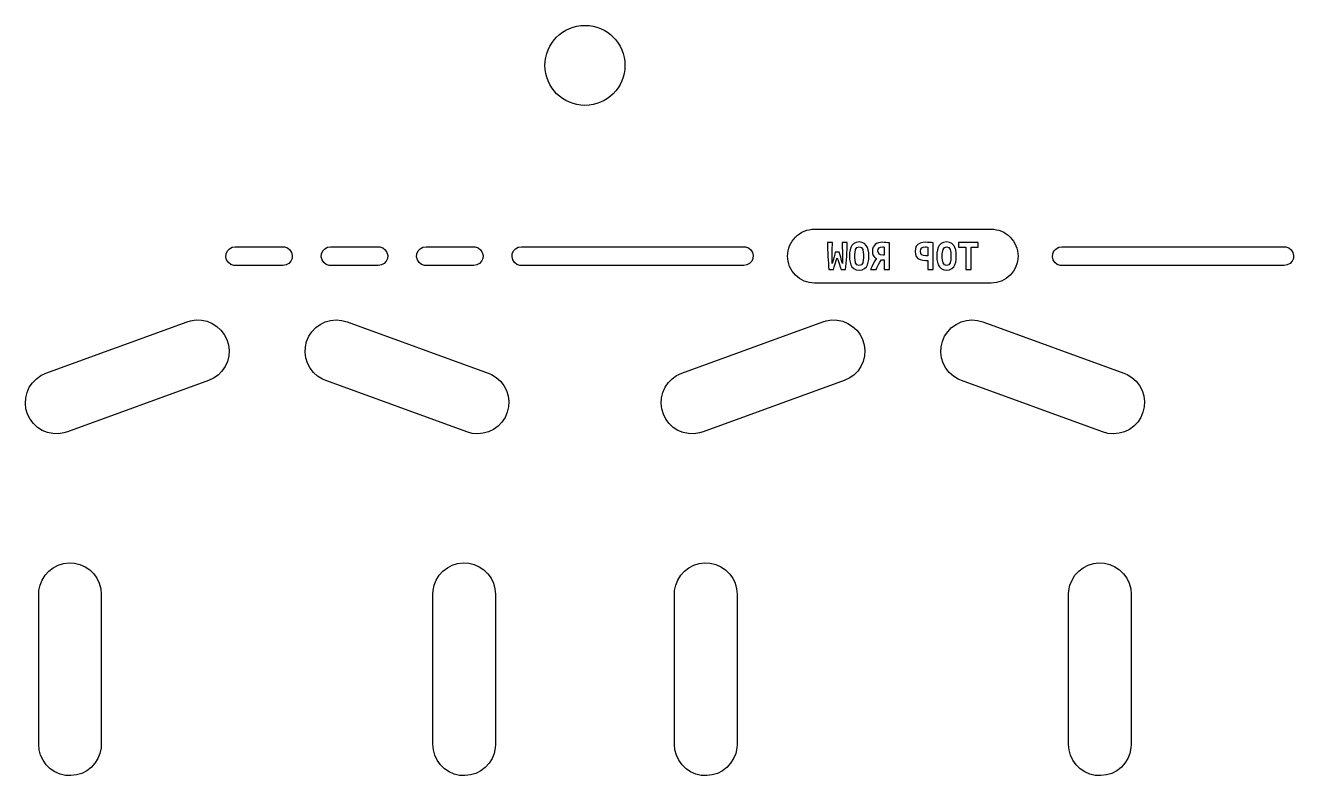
# Model space of a CAD drawing. Extents: x 15 to 417, y -164 to -100.
# Drawn here: x 66.5 to 117.2, y -131.2 to -101.3 of the extents above; entities that cross this region are included whole.
import ezdxf

# ---------------------------------------------------------------- set-up
doc = ezdxf.new("R2010")
doc.units = 0
doc.layers.add('BLACK', color=7, linetype='CONTINUOUS')

msp = doc.modelspace()

# ---------------------------------------------------------------- linework, layer by layer
at = {"layer": 'BLACK', "linetype": 'CONTINUOUS'}
for p, q in [((97.7608, -109.46), (97.8633, -109.434)), ((97.8633, -109.434), (97.9678, -109.419)), ((97.9678, -109.419), (98.0733, -109.413)), ((98.0733, -109.413), (105.127, -109.413)), ((105.127, -109.413), (105.232, -109.419)), ((105.232, -109.419), (105.337, -109.434)), ((105.337, -109.434), (105.439, -109.46)), ((97.1238, -109.982), (97.1781, -109.892)), ((97.1781, -109.892), (97.2411, -109.807)), ((97.2411, -109.807), (97.312, -109.729)), ((97.312, -109.729), (97.3903, -109.658)), ((97.3903, -109.658), (97.4752, -109.595)), ((97.4752, -109.595), (97.5658, -109.54)), ((97.5658, -109.54), (97.6613, -109.495)), ((97.6613, -109.495), (97.7608, -109.46)), ((98.785, -109.95), (98.586, -109.95)), ((98.586, -109.95), (98.5912, -110.085)), ((98.7846, -110.055), (98.785, -109.95)), ((99.3788, -109.95), (99.1797, -109.95)), ((99.1797, -109.95), (99.1814, -110.055)), ((99.3748, -110.084), (99.3788, -109.95)), ((99.7387, -109.942), (99.6421, -109.989)), ((99.8555, -109.926), (99.7387, -109.942)), ((99.9688, -109.942), (99.8555, -109.926)), ((100.064, -109.989), (99.9688, -109.942)), ((100.703, -109.943), (100.624, -109.959)), ((100.791, -109.938), (100.703, -109.943)), ((100.853, -109.94), (100.791, -109.938)), ((100.926, -109.944), (100.853, -109.94)), ((101.002, -109.953), (100.926, -109.944)), ((101.071, -109.966), (101.002, -109.953)), ((102.393, -109.948), (102.287, -109.976)), ((102.52, -109.938), (102.393, -109.948)), ((102.588, -109.94), (102.52, -109.938)), ((102.667, -109.944), (102.588, -109.94)), ((102.746, -109.952), (102.667, -109.944)), ((102.817, -109.964), (102.746, -109.952)), ((103.231, -109.942), (103.135, -109.989)), ((103.348, -109.926), (103.231, -109.942)), ((103.461, -109.942), (103.348, -109.926)), ((103.557, -109.989), (103.461, -109.942)), ((104.614, -109.95), (103.828, -109.95)), ((103.828, -109.95), (103.828, -110.129)), ((104.614, -110.129), (104.614, -109.95)), ((105.439, -109.46), (105.539, -109.495)), ((105.539, -109.495), (105.634, -109.54)), ((105.634, -109.54), (105.725, -109.595)), ((105.725, -109.595), (105.81, -109.658)), ((105.81, -109.658), (105.888, -109.729)), ((105.888, -109.729), (105.959, -109.807)), ((105.959, -109.807), (106.022, -109.892)), ((106.022, -109.892), (106.076, -109.982)), ((74.5562, -110.519), (74.5668, -110.397)), ((74.5668, -110.397), (74.6166, -110.284)), ((74.6166, -110.284), (74.7002, -110.194)), ((74.7002, -110.194), (74.8085, -110.135)), ((74.8085, -110.135), (74.93, -110.115)), ((74.93, -110.115), (76.835, -110.115)), ((76.835, -110.115), (76.8995, -110.121)), ((76.8995, -110.121), (77.0157, -110.161)), ((77.0157, -110.161), (77.1124, -110.238)), ((77.1124, -110.238), (77.1792, -110.341)), ((77.1792, -110.341), (77.2088, -110.461)), ((77.2088, -110.461), (77.1982, -110.583)), ((78.3662, -110.519), (78.3768, -110.397)), ((78.3768, -110.397), (78.4266, -110.284)), ((78.4266, -110.284), (78.5102, -110.194)), ((78.5102, -110.194), (78.6185, -110.135)), ((78.6185, -110.135), (78.74, -110.115)), ((78.74, -110.115), (80.645, -110.115)), ((80.645, -110.115), (80.7095, -110.121)), ((80.7095, -110.121), (80.8257, -110.161)), ((80.8257, -110.161), (80.9224, -110.238)), ((80.9224, -110.238), (80.9892, -110.341)), ((80.9892, -110.341), (81.0188, -110.461)), ((81.0188, -110.461), (81.0082, -110.583)), ((82.1762, -110.519), (82.1868, -110.397)), ((82.1868, -110.397), (82.2366, -110.284)), ((82.2366, -110.284), (82.3202, -110.194)), ((82.3202, -110.194), (82.4285, -110.135)), ((82.4285, -110.135), (82.55, -110.115)), ((82.55, -110.115), (84.455, -110.115)), ((84.455, -110.115), (84.5195, -110.121)), ((84.5195, -110.121), (84.6357, -110.161)), ((84.6357, -110.161), (84.7324, -110.238)), ((84.7324, -110.238), (84.7992, -110.341)), ((84.7992, -110.341), (84.8288, -110.461)), ((84.8288, -110.461), (84.8182, -110.583)), ((85.9862, -110.519), (85.9968, -110.397)), ((85.9968, -110.397), (86.0466, -110.284)), ((86.0466, -110.284), (86.1302, -110.194)), ((86.1302, -110.194), (86.2385, -110.135)), ((86.2385, -110.135), (86.36, -110.115)), ((86.36, -110.115), (95.25, -110.115)), ((95.25, -110.115), (95.3145, -110.121)), ((95.3145, -110.121), (95.4307, -110.161)), ((95.4307, -110.161), (95.5274, -110.238)), ((95.5274, -110.238), (95.5942, -110.341)), ((95.5942, -110.341), (95.6238, -110.461)), ((95.6238, -110.461), (95.6132, -110.583)), ((96.9967, -110.49), (97.0019, -110.384)), ((97.0019, -110.384), (97.0174, -110.28)), ((97.0174, -110.28), (97.043, -110.177)), ((97.043, -110.177), (97.0786, -110.078)), ((97.0786, -110.078), (97.1238, -109.982)), ((98.5912, -110.085), (98.5964, -110.224)), ((98.5964, -110.224), (98.6021, -110.364)), ((98.6021, -110.364), (98.6087, -110.503)), ((98.7781, -110.491), (98.7798, -110.383)), ((98.7798, -110.383), (98.7816, -110.275)), ((98.7816, -110.275), (98.7833, -110.164)), ((98.7833, -110.164), (98.7846, -110.055)), ((98.8811, -110.415), (98.8505, -110.523)), ((98.902, -110.333), (98.8811, -110.415)), ((99.0592, -110.333), (98.902, -110.333)), ((99.0837, -110.418), (99.0592, -110.333)), ((99.1177, -110.537), (99.0837, -110.418)), ((99.1814, -110.055), (99.1832, -110.163)), ((99.1832, -110.163), (99.1849, -110.273)), ((99.1849, -110.273), (99.1867, -110.383)), ((99.1867, -110.383), (99.1884, -110.49)), ((99.3569, -110.501), (99.3641, -110.362)), ((99.3641, -110.362), (99.37, -110.222)), ((99.37, -110.222), (99.3748, -110.084)), ((99.4723, -110.359), (99.4661, -110.49)), ((99.491, -110.245), (99.4723, -110.359)), ((99.5221, -110.148), (99.491, -110.245)), ((99.5656, -110.068), (99.5221, -110.148)), ((99.6421, -109.989), (99.5656, -110.068)), ((99.6844, -110.49), (99.6859, -110.414)), ((99.6859, -110.414), (99.6905, -110.342)), ((99.6905, -110.342), (99.7149, -110.223)), ((99.7149, -110.223), (99.7664, -110.142)), ((99.7664, -110.142), (99.8555, -110.113)), ((99.8555, -110.113), (99.9446, -110.142)), ((99.9446, -110.142), (99.9961, -110.224)), ((99.9961, -110.224), (100.021, -110.343)), ((100.021, -110.343), (100.025, -110.414)), ((100.025, -110.414), (100.027, -110.49)), ((100.142, -110.068), (100.064, -109.989)), ((100.187, -110.148), (100.142, -110.068)), ((100.219, -110.245), (100.187, -110.148)), ((100.238, -110.359), (100.219, -110.245)), ((100.245, -110.49), (100.238, -110.359)), ((100.39, -110.208), (100.383, -110.293)), ((100.383, -110.293), (100.392, -110.383)), ((100.412, -110.135), (100.39, -110.208)), ((100.392, -110.383), (100.421, -110.464)), ((100.495, -110.024), (100.412, -110.135)), ((100.554, -109.986), (100.495, -110.024)), ((100.624, -109.959), (100.554, -109.986)), ((100.601, -110.291), (100.614, -110.217)), ((100.65, -110.412), (100.601, -110.291)), ((100.614, -110.217), (100.654, -110.165)), ((100.714, -110.444), (100.65, -110.412)), ((100.654, -110.165), (100.714, -110.135)), ((100.714, -110.135), (100.791, -110.125)), ((100.809, -110.455), (100.714, -110.444)), ((100.791, -110.125), (100.821, -110.126)), ((100.856, -110.455), (100.809, -110.455)), ((100.821, -110.126), (100.856, -110.13)), ((100.856, -110.13), (100.856, -110.455)), ((101.071, -111.031), (101.071, -109.966)), ((102.1, -110.184), (102.087, -110.3)), ((102.087, -110.3), (102.1, -110.417)), ((102.138, -110.091), (102.1, -110.184)), ((102.1, -110.417), (102.138, -110.51)), ((102.201, -110.023), (102.138, -110.091)), ((102.287, -109.976), (102.201, -110.023)), ((102.307, -110.298), (102.32, -110.217)), ((102.32, -110.383), (102.307, -110.298)), ((102.32, -110.217), (102.359, -110.164)), ((102.36, -110.438), (102.32, -110.383)), ((102.359, -110.164), (102.419, -110.135)), ((102.425, -110.469), (102.36, -110.438)), ((102.419, -110.135), (102.496, -110.125)), ((102.496, -110.125), (102.549, -110.126)), ((102.549, -110.126), (102.602, -110.13)), ((102.602, -110.13), (102.602, -110.48)), ((102.817, -111.031), (102.817, -109.964)), ((102.965, -110.359), (102.959, -110.49)), ((102.983, -110.245), (102.965, -110.359)), ((103.015, -110.148), (102.983, -110.245)), ((103.058, -110.068), (103.015, -110.148)), ((103.135, -109.989), (103.058, -110.068)), ((103.177, -110.49), (103.178, -110.414)), ((103.178, -110.414), (103.183, -110.342)), ((103.183, -110.342), (103.207, -110.223)), ((103.207, -110.223), (103.259, -110.142)), ((103.259, -110.142), (103.348, -110.113)), ((103.348, -110.113), (103.437, -110.142)), ((103.437, -110.142), (103.489, -110.224)), ((103.489, -110.224), (103.513, -110.343)), ((103.513, -110.343), (103.518, -110.414)), ((103.518, -110.414), (103.519, -110.49)), ((103.634, -110.068), (103.557, -109.989)), ((103.679, -110.148), (103.634, -110.068)), ((103.712, -110.245), (103.679, -110.148)), ((103.731, -110.359), (103.712, -110.245)), ((103.737, -110.49), (103.731, -110.359)), ((103.828, -110.129), (104.113, -110.129)), ((104.113, -110.129), (104.113, -111.031)), ((104.329, -111.031), (104.329, -110.129)), ((104.329, -110.129), (104.614, -110.129)), ((106.076, -109.982), (106.121, -110.078)), ((106.121, -110.078), (106.157, -110.177)), ((106.157, -110.177), (106.183, -110.28)), ((106.183, -110.28), (106.198, -110.384)), ((106.198, -110.384), (106.203, -110.49)), ((107.576, -110.519), (107.587, -110.397)), ((107.587, -110.397), (107.637, -110.284)), ((107.637, -110.284), (107.72, -110.194)), ((107.72, -110.194), (107.829, -110.135)), ((107.829, -110.135), (107.95, -110.115)), ((107.95, -110.115), (116.84, -110.115)), ((116.84, -110.115), (116.904, -110.121)), ((116.904, -110.121), (117.021, -110.161)), ((117.021, -110.161), (117.117, -110.238)), ((117.117, -110.238), (117.184, -110.341)), ((117.184, -110.341), (117.214, -110.461)), ((117.214, -110.461), (117.203, -110.583)), ((74.5858, -110.639), (74.5562, -110.519)), ((74.6526, -110.742), (74.5858, -110.639)), ((74.7493, -110.819), (74.6526, -110.742)), ((74.8655, -110.859), (74.7493, -110.819)), ((74.93, -110.865), (74.8655, -110.859)), ((76.835, -110.865), (74.93, -110.865)), ((76.9565, -110.845), (76.835, -110.865)), ((77.0648, -110.786), (76.9565, -110.845)), ((77.1484, -110.696), (77.0648, -110.786)), ((77.1982, -110.583), (77.1484, -110.696)), ((78.3958, -110.639), (78.3662, -110.519)), ((78.4626, -110.742), (78.3958, -110.639)), ((78.5593, -110.819), (78.4626, -110.742)), ((78.6755, -110.859), (78.5593, -110.819)), ((78.74, -110.865), (78.6755, -110.859)), ((80.645, -110.865), (78.74, -110.865)), ((80.7665, -110.845), (80.645, -110.865)), ((80.8748, -110.786), (80.7665, -110.845)), ((80.9584, -110.696), (80.8748, -110.786)), ((81.0082, -110.583), (80.9584, -110.696)), ((82.2058, -110.639), (82.1762, -110.519)), ((82.2726, -110.742), (82.2058, -110.639)), ((82.3693, -110.819), (82.2726, -110.742)), ((82.4855, -110.859), (82.3693, -110.819)), ((82.55, -110.865), (82.4855, -110.859)), ((84.455, -110.865), (82.55, -110.865)), ((84.5765, -110.845), (84.455, -110.865)), ((84.6848, -110.786), (84.5765, -110.845)), ((84.7684, -110.696), (84.6848, -110.786)), ((84.8182, -110.583), (84.7684, -110.696)), ((86.0158, -110.639), (85.9862, -110.519)), ((86.0826, -110.742), (86.0158, -110.639)), ((86.1793, -110.819), (86.0826, -110.742)), ((86.2955, -110.859), (86.1793, -110.819)), ((86.36, -110.865), (86.2955, -110.859)), ((95.25, -110.865), (86.36, -110.865)), ((95.3715, -110.845), (95.25, -110.865)), ((95.4798, -110.786), (95.3715, -110.845)), ((95.5634, -110.696), (95.4798, -110.786)), ((95.6132, -110.583), (95.5634, -110.696)), ((97.0019, -110.596), (96.9967, -110.49)), ((97.0174, -110.7), (97.0019, -110.596)), ((97.043, -110.803), (97.0174, -110.7)), ((97.0786, -110.902), (97.043, -110.803)), ((97.1238, -110.998), (97.0786, -110.902)), ((98.6087, -110.503), (98.6163, -110.641)), ((98.6163, -110.641), (98.6253, -110.776)), ((98.6253, -110.776), (98.6355, -110.907)), ((98.6355, -110.907), (98.6471, -111.031)), ((98.8139, -110.651), (98.7746, -110.79)), ((98.7746, -110.79), (98.775, -110.696)), ((98.775, -110.696), (98.7763, -110.596)), ((98.7763, -110.596), (98.7781, -110.491)), ((98.8505, -110.523), (98.8139, -110.651)), ((98.8252, -111.031), (98.8636, -110.917)), ((98.8636, -110.917), (98.902, -110.795)), ((98.902, -110.795), (98.9405, -110.671)), ((98.9405, -110.671), (98.9789, -110.553)), ((98.9789, -110.553), (99.0182, -110.668)), ((99.0182, -110.668), (99.0592, -110.792)), ((99.0592, -110.792), (99.0994, -110.917)), ((99.0994, -110.917), (99.136, -111.031)), ((99.1561, -110.668), (99.1177, -110.537)), ((99.1919, -110.79), (99.1561, -110.668)), ((99.1884, -110.49), (99.1902, -110.596)), ((99.1902, -110.596), (99.1915, -110.696)), ((99.1915, -110.696), (99.1919, -110.79)), ((99.3142, -111.031), (99.3273, -110.907)), ((99.3273, -110.907), (99.3386, -110.776)), ((99.3386, -110.776), (99.3484, -110.639)), ((99.3484, -110.639), (99.3569, -110.501)), ((99.4661, -110.49), (99.4724, -110.621)), ((99.4724, -110.621), (99.4914, -110.735)), ((99.4914, -110.735), (99.5231, -110.832)), ((99.5231, -110.832), (99.5674, -110.912)), ((99.5674, -110.912), (99.6442, -110.991)), ((99.6859, -110.566), (99.6844, -110.49)), ((99.6905, -110.637), (99.6859, -110.566)), ((99.7149, -110.756), (99.6905, -110.637)), ((99.7673, -110.838), (99.7149, -110.756)), ((99.8555, -110.867), (99.7673, -110.838)), ((99.9446, -110.838), (99.8555, -110.867)), ((99.9961, -110.757), (99.9446, -110.838)), ((100.021, -110.638), (99.9961, -110.757)), ((100.025, -110.566), (100.021, -110.638)), ((100.027, -110.49), (100.025, -110.566)), ((100.068, -110.991), (100.145, -110.912)), ((100.145, -110.912), (100.188, -110.832)), ((100.188, -110.832), (100.22, -110.735)), ((100.22, -110.735), (100.239, -110.621)), ((100.239, -110.621), (100.245, -110.49)), ((100.361, -110.917), (100.311, -111.031)), ((100.421, -110.796), (100.361, -110.917)), ((100.421, -110.464), (100.472, -110.531)), ((100.486, -110.681), (100.421, -110.796)), ((100.472, -110.531), (100.549, -110.581)), ((100.549, -110.581), (100.486, -110.681)), ((100.537, -111.031), (100.58, -110.929)), ((100.58, -110.929), (100.63, -110.83)), ((100.63, -110.83), (100.685, -110.732)), ((100.685, -110.732), (100.744, -110.633)), ((100.744, -110.633), (100.856, -110.633)), ((100.856, -110.633), (100.856, -111.031)), ((102.138, -110.51), (102.202, -110.58)), ((102.202, -110.58), (102.288, -110.628)), ((102.288, -110.628), (102.396, -110.657)), ((102.396, -110.657), (102.526, -110.666)), ((102.515, -110.48), (102.425, -110.469)), ((102.602, -110.48), (102.515, -110.48)), ((102.526, -110.666), (102.602, -110.666)), ((102.602, -110.666), (102.602, -111.031)), ((102.959, -110.49), (102.965, -110.621)), ((102.965, -110.621), (102.984, -110.735)), ((102.984, -110.735), (103.016, -110.832)), ((103.016, -110.832), (103.06, -110.912)), ((103.06, -110.912), (103.137, -110.991)), ((103.178, -110.566), (103.177, -110.49)), ((103.183, -110.637), (103.178, -110.566)), ((103.207, -110.756), (103.183, -110.637)), ((103.26, -110.838), (103.207, -110.756)), ((103.348, -110.867), (103.26, -110.838)), ((103.437, -110.838), (103.348, -110.867)), ((103.489, -110.757), (103.437, -110.838)), ((103.513, -110.638), (103.489, -110.757)), ((103.518, -110.566), (103.513, -110.638)), ((103.519, -110.49), (103.518, -110.566)), ((103.56, -110.991), (103.637, -110.912)), ((103.637, -110.912), (103.681, -110.832)), ((103.681, -110.832), (103.712, -110.735)), ((103.712, -110.735), (103.731, -110.621)), ((103.731, -110.621), (103.737, -110.49)), ((106.121, -110.902), (106.076, -110.998)), ((106.157, -110.803), (106.121, -110.902)), ((106.183, -110.7), (106.157, -110.803)), ((106.198, -110.596), (106.183, -110.7)), ((106.203, -110.49), (106.198, -110.596)), ((107.606, -110.639), (107.576, -110.519)), ((107.673, -110.742), (107.606, -110.639)), ((107.769, -110.819), (107.673, -110.742)), ((107.886, -110.859), (107.769, -110.819)), ((107.95, -110.865), (107.886, -110.859)), ((116.84, -110.865), (107.95, -110.865)), ((116.961, -110.845), (116.84, -110.865)), ((117.07, -110.786), (116.961, -110.845)), ((117.153, -110.696), (117.07, -110.786)), ((117.203, -110.583), (117.153, -110.696)), ((97.1781, -111.088), (97.1238, -110.998)), ((97.2411, -111.173), (97.1781, -111.088)), ((97.312, -111.251), (97.2411, -111.173)), ((97.3903, -111.322), (97.312, -111.251)), ((97.4752, -111.385), (97.3903, -111.322)), ((97.5658, -111.44), (97.4752, -111.385)), ((97.6613, -111.485), (97.5658, -111.44)), ((98.6471, -111.031), (98.8252, -111.031)), ((99.136, -111.031), (99.3142, -111.031)), ((99.6442, -110.991), (99.7397, -111.038)), ((99.7397, -111.038), (99.8537, -111.054)), ((99.8537, -111.054), (99.9707, -111.038)), ((99.9707, -111.038), (100.068, -110.991)), ((100.311, -111.031), (100.537, -111.031)), ((100.856, -111.031), (101.071, -111.031)), ((102.602, -111.031), (102.817, -111.031)), ((103.137, -110.991), (103.232, -111.038)), ((103.232, -111.038), (103.346, -111.054)), ((103.346, -111.054), (103.463, -111.038)), ((103.463, -111.038), (103.56, -110.991)), ((104.113, -111.031), (104.329, -111.031)), ((105.634, -111.44), (105.539, -111.485)), ((105.725, -111.385), (105.634, -111.44)), ((105.81, -111.322), (105.725, -111.385)), ((105.888, -111.251), (105.81, -111.322)), ((105.959, -111.173), (105.888, -111.251)), ((106.022, -111.088), (105.959, -111.173)), ((106.076, -110.998), (106.022, -111.088)), ((97.7608, -111.52), (97.6613, -111.485)), ((97.8633, -111.546), (97.7608, -111.52)), ((97.9678, -111.561), (97.8633, -111.546)), ((98.0733, -111.567), (97.9678, -111.561)), ((105.127, -111.567), (98.0733, -111.567)), ((105.232, -111.561), (105.127, -111.567)), ((105.337, -111.546), (105.232, -111.561)), ((105.439, -111.52), (105.337, -111.546)), ((105.539, -111.485), (105.439, -111.52)), ((67.3654, -115.167), (73.0036, -113.115)), ((73.0036, -113.115), (73.1414, -113.074)), ((73.1414, -113.074), (73.3613, -113.042)), ((73.3613, -113.042), (73.5834, -113.049)), ((73.5834, -113.049), (73.8007, -113.096)), ((73.8007, -113.096), (74.0063, -113.18)), ((74.0063, -113.18), (74.1938, -113.3)), ((74.1938, -113.3), (74.3571, -113.45)), ((74.3571, -113.45), (74.4911, -113.628)), ((77.992, -113.51), (78.1456, -113.349)), ((78.1456, -113.349), (78.3251, -113.218)), ((78.3251, -113.218), (78.525, -113.121)), ((78.525, -113.121), (78.739, -113.061)), ((78.739, -113.061), (78.9602, -113.04)), ((78.9602, -113.04), (79.1817, -113.058)), ((79.1817, -113.058), (79.3964, -113.115)), ((79.3964, -113.115), (85.0346, -115.167)), ((92.7654, -115.167), (98.4036, -113.115)), ((98.4036, -113.115), (98.5414, -113.074)), ((98.5414, -113.074), (98.7613, -113.042)), ((98.7613, -113.042), (98.9834, -113.049)), ((98.9834, -113.049), (99.2007, -113.096)), ((99.2007, -113.096), (99.4063, -113.18)), ((99.4063, -113.18), (99.5938, -113.3)), ((99.5938, -113.3), (99.7571, -113.45)), ((99.7571, -113.45), (99.8911, -113.628)), ((103.392, -113.51), (103.546, -113.349)), ((103.546, -113.349), (103.725, -113.218)), ((103.725, -113.218), (103.925, -113.121)), ((103.925, -113.121), (104.139, -113.061)), ((104.139, -113.061), (104.36, -113.04)), ((104.36, -113.04), (104.582, -113.058)), ((104.582, -113.058), (104.796, -113.115)), ((104.796, -113.115), (110.435, -115.167)), ((74.4911, -113.628), (74.5917, -113.826)), ((74.5917, -113.826), (74.6555, -114.039)), ((77.7311, -114.116), (77.7815, -113.9)), ((77.7815, -113.9), (77.8694, -113.695)), ((77.8694, -113.695), (77.992, -113.51)), ((99.8911, -113.628), (99.9917, -113.826)), ((99.9917, -113.826), (100.056, -114.039)), ((103.131, -114.116), (103.181, -113.9)), ((103.181, -113.9), (103.269, -113.695)), ((103.269, -113.695), (103.392, -113.51)), ((74.6664, -114.481), (74.613, -114.697)), ((74.6555, -114.039), (74.6807, -114.259)), ((74.6807, -114.259), (74.6664, -114.481)), ((77.7198, -114.338), (77.7311, -114.116)), ((77.7481, -114.558), (77.7198, -114.338)), ((100.066, -114.481), (100.013, -114.697)), ((100.056, -114.039), (100.081, -114.259)), ((100.081, -114.259), (100.066, -114.481)), ((103.12, -114.338), (103.131, -114.116)), ((103.148, -114.558), (103.12, -114.338)), ((74.5222, -114.9), (74.397, -115.083)), ((74.613, -114.697), (74.5222, -114.9)), ((77.8149, -114.77), (77.7481, -114.558)), ((77.9182, -114.967), (77.8149, -114.77)), ((78.0547, -115.142), (77.9182, -114.967)), ((99.9222, -114.9), (99.797, -115.083)), ((100.013, -114.697), (99.9222, -114.9)), ((103.215, -114.77), (103.148, -114.558)), ((103.318, -114.967), (103.215, -114.77)), ((103.455, -115.142), (103.318, -114.967)), ((66.827, -115.549), (66.9828, -115.39)), ((66.9828, -115.39), (67.1641, -115.262)), ((67.1641, -115.262), (67.3654, -115.167)), ((73.8586, -115.465), (68.2204, -117.517)), ((74.0599, -115.37), (73.8586, -115.465)), ((74.2412, -115.242), (74.0599, -115.37)), ((74.397, -115.083), (74.2412, -115.242)), ((78.2201, -115.291), (78.0547, -115.142)), ((78.4092, -115.408), (78.2201, -115.291)), ((78.5414, -115.465), (78.4092, -115.408)), ((84.1796, -117.517), (78.5414, -115.465)), ((85.0346, -115.167), (85.1668, -115.224)), ((85.1668, -115.224), (85.3559, -115.341)), ((85.3559, -115.341), (85.5213, -115.49)), ((85.5213, -115.49), (85.6578, -115.665)), ((92.227, -115.549), (92.3828, -115.39)), ((92.3828, -115.39), (92.5641, -115.262)), ((92.5641, -115.262), (92.7654, -115.167)), ((99.2586, -115.465), (93.6204, -117.517)), ((99.4599, -115.37), (99.2586, -115.465)), ((99.6412, -115.242), (99.4599, -115.37)), ((99.797, -115.083), (99.6412, -115.242)), ((103.62, -115.291), (103.455, -115.142)), ((103.809, -115.408), (103.62, -115.291)), ((103.941, -115.465), (103.809, -115.408)), ((109.58, -117.517), (103.941, -115.465)), ((110.435, -115.167), (110.567, -115.224)), ((110.567, -115.224), (110.756, -115.341)), ((110.756, -115.341), (110.921, -115.49)), ((110.921, -115.49), (111.058, -115.665)), ((66.5576, -116.151), (66.611, -115.935)), ((66.611, -115.935), (66.7018, -115.732)), ((66.7018, -115.732), (66.827, -115.549)), ((85.6578, -115.665), (85.7611, -115.862)), ((85.7611, -115.862), (85.8279, -116.074)), ((91.9576, -116.151), (92.011, -115.935)), ((92.011, -115.935), (92.1018, -115.732)), ((92.1018, -115.732), (92.227, -115.549)), ((111.058, -115.665), (111.161, -115.862)), ((111.161, -115.862), (111.228, -116.074)), ((66.5433, -116.373), (66.5576, -116.151)), ((66.5685, -116.593), (66.5433, -116.373)), ((85.8449, -116.516), (85.7945, -116.732)), ((85.8279, -116.074), (85.8562, -116.294)), ((85.8562, -116.294), (85.8449, -116.516)), ((91.9433, -116.373), (91.9576, -116.151)), ((91.9685, -116.593), (91.9433, -116.373)), ((111.245, -116.516), (111.195, -116.732)), ((111.228, -116.074), (111.256, -116.294)), ((111.256, -116.294), (111.245, -116.516)), ((66.6323, -116.806), (66.5685, -116.593)), ((66.7329, -117.004), (66.6323, -116.806)), ((66.8669, -117.182), (66.7329, -117.004)), ((85.7066, -116.937), (85.584, -117.122)), ((85.7945, -116.732), (85.7066, -116.937)), ((92.0323, -116.806), (91.9685, -116.593)), ((92.1329, -117.004), (92.0323, -116.806)), ((92.2669, -117.182), (92.1329, -117.004)), ((111.107, -116.937), (110.984, -117.122)), ((111.195, -116.732), (111.107, -116.937)), ((67.0302, -117.332), (66.8669, -117.182)), ((67.2177, -117.452), (67.0302, -117.332)), ((67.4233, -117.536), (67.2177, -117.452)), ((67.6406, -117.583), (67.4233, -117.536)), ((68.2204, -117.517), (68.0826, -117.558)), ((84.3943, -117.574), (84.1796, -117.517)), ((85.051, -117.511), (84.837, -117.571)), ((85.2509, -117.414), (85.051, -117.511)), ((85.4304, -117.283), (85.2509, -117.414)), ((85.584, -117.122), (85.4304, -117.283)), ((92.4302, -117.332), (92.2669, -117.182)), ((92.6177, -117.452), (92.4302, -117.332)), ((92.8233, -117.536), (92.6177, -117.452)), ((93.0406, -117.583), (92.8233, -117.536)), ((93.6204, -117.517), (93.4826, -117.558)), ((109.794, -117.574), (109.58, -117.517)), ((110.451, -117.511), (110.237, -117.571)), ((110.651, -117.414), (110.451, -117.511)), ((110.83, -117.283), (110.651, -117.414)), ((110.984, -117.122), (110.83, -117.283)), ((67.8627, -117.59), (67.6406, -117.583)), ((68.0826, -117.558), (67.8627, -117.59)), ((84.6158, -117.592), (84.3943, -117.574)), ((84.837, -117.571), (84.6158, -117.592)), ((93.2627, -117.59), (93.0406, -117.583)), ((93.4826, -117.558), (93.2627, -117.59)), ((110.016, -117.592), (109.794, -117.574)), ((110.237, -117.571), (110.016, -117.592)), ((67.3303, -123.244), (67.4799, -123.08)), ((67.4799, -123.08), (67.6562, -122.945)), ((67.6562, -122.945), (67.8537, -122.843)), ((67.8537, -122.843), (68.0661, -122.777)), ((68.0661, -122.777), (68.2867, -122.751)), ((68.2867, -122.751), (68.5086, -122.763)), ((68.5086, -122.763), (68.7247, -122.815)), ((68.7247, -122.815), (68.9282, -122.905)), ((68.9282, -122.905), (69.1127, -123.029)), ((69.1127, -123.029), (69.2722, -123.183)), ((83.0783, -123.244), (83.2279, -123.08)), ((83.2279, -123.08), (83.4042, -122.945)), ((83.4042, -122.945), (83.6017, -122.843)), ((83.6017, -122.843), (83.8141, -122.777)), ((83.8141, -122.777), (84.0347, -122.751)), ((84.0347, -122.751), (84.2566, -122.763)), ((84.2566, -122.763), (84.4727, -122.815)), ((84.4727, -122.815), (84.6762, -122.905)), ((84.6762, -122.905), (84.8606, -123.029)), ((84.8606, -123.029), (85.0202, -123.183)), ((92.7303, -123.244), (92.8799, -123.08)), ((92.8799, -123.08), (93.0562, -122.945)), ((93.0562, -122.945), (93.2537, -122.843)), ((93.2537, -122.843), (93.4661, -122.777)), ((93.4661, -122.777), (93.6867, -122.751)), ((93.6867, -122.751), (93.9086, -122.763)), ((93.9086, -122.763), (94.1247, -122.815)), ((94.1247, -122.815), (94.3282, -122.905)), ((94.3282, -122.905), (94.5126, -123.029)), ((94.5126, -123.029), (94.6722, -123.183)), ((108.478, -123.244), (108.628, -123.08)), ((108.628, -123.08), (108.804, -122.945)), ((108.804, -122.945), (109.002, -122.843)), ((109.002, -122.843), (109.214, -122.777)), ((109.214, -122.777), (109.435, -122.751)), ((109.435, -122.751), (109.657, -122.763)), ((109.657, -122.763), (109.873, -122.815)), ((109.873, -122.815), (110.076, -122.905)), ((110.076, -122.905), (110.261, -123.029)), ((110.261, -123.029), (110.42, -123.183)), ((67.1294, -123.639), (67.2122, -123.433)), ((67.2122, -123.433), (67.3303, -123.244)), ((69.2722, -123.183), (69.4019, -123.364)), ((69.4019, -123.364), (69.4976, -123.564)), ((69.4976, -123.564), (69.5562, -123.779)), ((82.8774, -123.639), (82.9602, -123.433)), ((82.9602, -123.433), (83.0783, -123.244)), ((85.0202, -123.183), (85.1499, -123.364)), ((85.1499, -123.364), (85.2456, -123.564)), ((85.2456, -123.564), (85.3042, -123.779)), ((92.5294, -123.639), (92.6122, -123.433)), ((92.6122, -123.433), (92.7303, -123.244)), ((94.6722, -123.183), (94.8019, -123.364)), ((94.8019, -123.364), (94.8976, -123.564)), ((94.8976, -123.564), (94.9562, -123.779)), ((108.277, -123.639), (108.36, -123.433)), ((108.36, -123.433), (108.478, -123.244)), ((110.42, -123.183), (110.55, -123.364)), ((110.55, -123.364), (110.646, -123.564)), ((110.646, -123.564), (110.704, -123.779)), ((67.076, -124), (67.0843, -123.856)), ((67.076, -130), (67.076, -124)), ((67.0843, -123.856), (67.1294, -123.639)), ((69.5562, -123.779), (69.576, -124)), ((69.576, -124), (69.576, -130)), ((82.824, -124), (82.8323, -123.856)), ((82.824, -130), (82.824, -124)), ((82.8323, -123.856), (82.8774, -123.639)), ((85.3042, -123.779), (85.324, -124)), ((85.324, -124), (85.324, -130)), ((92.476, -124), (92.4843, -123.856)), ((92.476, -130), (92.476, -124)), ((92.4843, -123.856), (92.5294, -123.639)), ((94.9562, -123.779), (94.976, -124)), ((94.976, -124), (94.976, -130)), ((108.224, -124), (108.232, -123.856)), ((108.224, -130), (108.224, -124)), ((108.232, -123.856), (108.277, -123.639)), ((110.704, -123.779), (110.724, -124)), ((110.724, -124), (110.724, -130)), ((67.0958, -130.221), (67.076, -130)), ((67.1544, -130.436), (67.0958, -130.221)), ((69.5677, -130.144), (69.5226, -130.361)), ((69.576, -130), (69.5677, -130.144)), ((82.8438, -130.221), (82.824, -130)), ((82.9024, -130.436), (82.8438, -130.221)), ((85.3157, -130.144), (85.2706, -130.361)), ((85.324, -130), (85.3157, -130.144)), ((92.4958, -130.221), (92.476, -130)), ((92.5544, -130.436), (92.4958, -130.221)), ((94.9677, -130.144), (94.9226, -130.361)), ((94.976, -130), (94.9677, -130.144)), ((108.244, -130.221), (108.224, -130)), ((108.302, -130.436), (108.244, -130.221)), ((110.716, -130.144), (110.671, -130.361)), ((110.724, -130), (110.716, -130.144)), ((67.2501, -130.636), (67.1544, -130.436)), ((67.3798, -130.817), (67.2501, -130.636)), ((69.4398, -130.567), (69.3217, -130.756)), ((69.5226, -130.361), (69.4398, -130.567)), ((82.9981, -130.636), (82.9024, -130.436)), ((83.1278, -130.817), (82.9981, -130.636)), ((85.1878, -130.567), (85.0697, -130.756)), ((85.2706, -130.361), (85.1878, -130.567)), ((92.6501, -130.636), (92.5544, -130.436)), ((92.7798, -130.817), (92.6501, -130.636)), ((94.8398, -130.567), (94.7217, -130.756)), ((94.9226, -130.361), (94.8398, -130.567)), ((108.398, -130.636), (108.302, -130.436)), ((108.528, -130.817), (108.398, -130.636)), ((110.588, -130.567), (110.47, -130.756)), ((110.671, -130.361), (110.588, -130.567)), ((67.5393, -130.971), (67.3798, -130.817)), ((67.7238, -131.095), (67.5393, -130.971)), ((67.9273, -131.185), (67.7238, -131.095)), ((68.1434, -131.237), (67.9273, -131.185)), ((68.3653, -131.249), (68.1434, -131.237)), ((68.5859, -131.223), (68.3653, -131.249)), ((68.7983, -131.157), (68.5859, -131.223)), ((68.9958, -131.055), (68.7983, -131.157)), ((69.1721, -130.92), (68.9958, -131.055)), ((69.3217, -130.756), (69.1721, -130.92)), ((83.2873, -130.971), (83.1278, -130.817)), ((83.4718, -131.095), (83.2873, -130.971)), ((83.6753, -131.185), (83.4718, -131.095)), ((83.8914, -131.237), (83.6753, -131.185)), ((84.1133, -131.249), (83.8914, -131.237)), ((84.3339, -131.223), (84.1133, -131.249)), ((84.5463, -131.157), (84.3339, -131.223)), ((84.7438, -131.055), (84.5463, -131.157)), ((84.9201, -130.92), (84.7438, -131.055)), ((85.0697, -130.756), (84.9201, -130.92)), ((92.9393, -130.971), (92.7798, -130.817)), ((93.1238, -131.095), (92.9393, -130.971)), ((93.3273, -131.185), (93.1238, -131.095)), ((93.5434, -131.237), (93.3273, -131.185)), ((93.7653, -131.249), (93.5434, -131.237)), ((93.9859, -131.223), (93.7653, -131.249)), ((94.1983, -131.157), (93.9859, -131.223)), ((94.3958, -131.055), (94.1983, -131.157)), ((94.5721, -130.92), (94.3958, -131.055)), ((94.7217, -130.756), (94.5721, -130.92)), ((108.687, -130.971), (108.528, -130.817)), ((108.872, -131.095), (108.687, -130.971)), ((109.075, -131.185), (108.872, -131.095)), ((109.291, -131.237), (109.075, -131.185)), ((109.513, -131.249), (109.291, -131.237)), ((109.734, -131.223), (109.513, -131.249)), ((109.946, -131.157), (109.734, -131.223)), ((110.144, -131.055), (109.946, -131.157)), ((110.32, -130.92), (110.144, -131.055)), ((110.47, -130.756), (110.32, -130.92))]:
    msp.add_line(p, q, dxfattribs=at)
at = {"layer": 'BLACK'}
msp.add_circle((88.9, -102.87), 1.6, dxfattribs=at)

doc.saveas('drawing.dxf')
